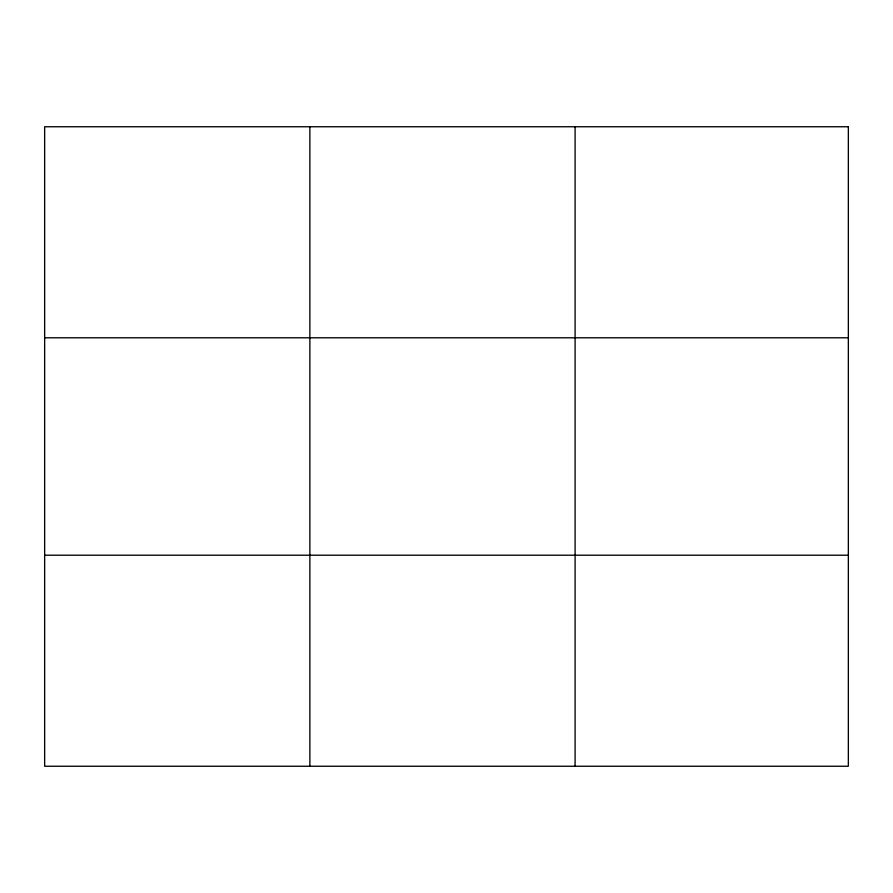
<?xml version="1.0" encoding="UTF-8"?>
<svg xmlns="http://www.w3.org/2000/svg" width="893" height="893" viewBox="0 0 893 893"><rect width="100%" height="100%" fill="white"/><g stroke="black" fill="none" stroke-linecap="round" stroke-linejoin="round"><path stroke-width="1.34" d="M309.871 126.75L309.871 766.25M575.092 126.75L575.092 766.25M44.65 337.788L848.35 337.788M44.65 555.212L848.35 555.212M848.35 126.75L44.65 126.75L44.65 766.25L848.35 766.25L848.35 126.75"/></g></svg>
